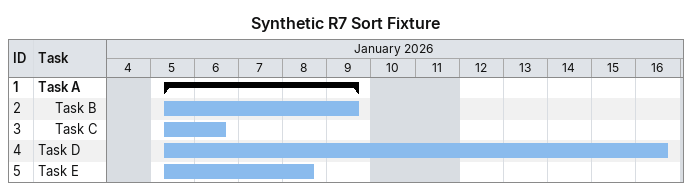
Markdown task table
Synthetic R7 Sort Fixture

| ID | Level | Task | Start | Finish |
|---|---|---|---|---|
| 1 | 1 | **Task A** | 2026-01-05 | 2026-01-09 |
| 2 | 2 | Task B | 2026-01-05 | 2026-01-09 |
| 3 | 2 | Task C | 2026-01-05 | 2026-01-06 |
| 4 | 1 | Task D | 2026-01-05 | 2026-01-16 |
| 5 | 1 | Task E | 2026-01-05 | 2026-01-08 |
